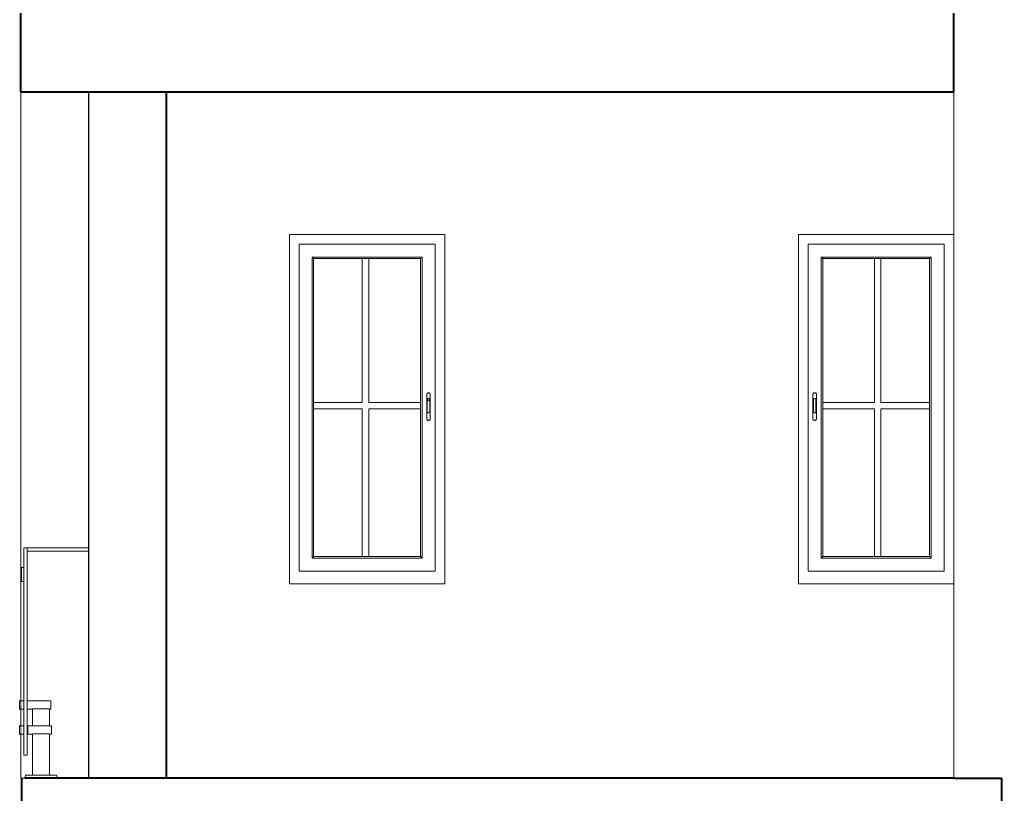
# Model space of a CAD drawing. Header units: inches. Extents: x 135267 to 147066, y -21506 to -19082.
# Drawn here: x 145214 to 145365.7, y -20501.1 to -20381.4 of the extents above; entities that cross this region are included whole.
import ezdxf

# ---------------------------------------------------------------- set-up
doc = ezdxf.new("R2010")
doc.units = ezdxf.units.IN
doc.header["$LTSCALE"] = 0.5
doc.header["$MEASUREMENT"] = 0
for name, color, linetype, lineweight in [('HACTH', 253, 'Continuous', 9), ('PARAPET', 50, 'Continuous', 13), ('wall', 1, 'Continuous', 40), ('wall light', 6, 'Continuous', 25), ('window', 4, 'Continuous', 13)]:
    doc.layers.add(name, color=color, linetype=linetype, lineweight=lineweight)

msp = doc.modelspace()

# ---------------------------------------------------------------- linework, layer by layer
at = {"layer": 'HACTH'}
for p, q in [((145358.34, -20414.61), (145358.34, -20392.61)), ((145236.69, -20498.61), (145224.69, -20498.61))]:
    msp.add_line(p, q, dxfattribs=at)
at = {"layer": 'PARAPET'}
for p, q in [((145214.21, -20486.74), (145214.21, -20392.61)), ((145214.21, -20490.52), (145214.21, -20487.94)), ((145214.21, -20498.61), (145214.21, -20491.76))]:
    msp.add_line(p, q, dxfattribs=at)
at = {"layer": 'wall'}
for p, q in [((145214.21, -20392.61), (145214.21, -20378.61)), ((145358.34, -20392.61), (145358.34, -20378.61)), ((145214.21, -20392.61), (145224.69, -20392.61)), ((145224.69, -20392.61), (145236.69, -20392.61)), ((145236.69, -20392.61), (145358.34, -20392.61)), ((145236.69, -20470.61), (145236.69, -20392.61)), ((145236.69, -20498.61), (145236.69, -20470.61)), ((145214.36, -20503.61), (145214.36, -20498.61)), ((145358.34, -20498.61), (145214.83, -20498.61)), ((145358.34, -20498.61), (145365.69, -20498.61)), ((145365.69, -20498.61), (145365.69, -20503.61))]:
    msp.add_line(p, q, dxfattribs=at)
at = {"layer": 'wall light'}
msp.add_line((145224.69, -20498.61), (145224.69, -20392.61), dxfattribs=at)
at = {"layer": 'window'}
for p, q in [((145255.69, -20468.61), (145255.69, -20414.61)), ((145279.69, -20414.61), (145255.69, -20414.61)), ((145279.69, -20468.61), (145279.69, -20414.61)), ((145334.34, -20468.61), (145334.34, -20414.61)), ((145358.34, -20414.61), (145334.34, -20414.61)), ((145358.34, -20498.61), (145358.34, -20414.61)), ((145257.19, -20416.11), (145278.19, -20416.11)), ((145257.19, -20416.11), (145257.19, -20466.61)), ((145278.19, -20466.61), (145278.19, -20416.11)), ((145335.84, -20466.61), (145335.84, -20416.11)), ((145356.84, -20416.11), (145335.84, -20416.11)), ((145356.84, -20416.11), (145356.84, -20466.61)), ((145276.19, -20418.11), (145259.19, -20418.11)), ((145259.19, -20418.11), (145259.19, -20464.61)), ((145259.44, -20418.36), (145259.19, -20418.11)), ((145259.44, -20418.36), (145259.44, -20464.36)), ((145259.44, -20418.36), (145275.94, -20418.36)), ((145266.94, -20418.36), (145266.94, -20440.57)), ((145267.94, -20418.36), (145267.94, -20440.57)), ((145275.94, -20418.36), (145276.19, -20418.11)), ((145275.94, -20464.36), (145275.94, -20418.36)), ((145276.19, -20464.61), (145276.19, -20418.11)), ((145337.84, -20464.61), (145337.84, -20418.11)), ((145337.84, -20418.11), (145354.84, -20418.11)), ((145338.09, -20418.36), (145337.84, -20418.11)), ((145338.09, -20464.36), (145338.09, -20418.36)), ((145354.59, -20418.36), (145338.09, -20418.36)), ((145346.09, -20418.36), (145346.09, -20440.57)), ((145347.09, -20418.36), (145347.09, -20440.57)), ((145354.59, -20418.36), (145354.84, -20418.11)), ((145354.59, -20418.36), (145354.59, -20464.36)), ((145354.84, -20418.11), (145354.84, -20464.61)), ((145276.92, -20439.25), (145276.91, -20439.29)), ((145276.91, -20439.29), (145276.91, -20439.33)), ((145276.91, -20439.33), (145276.91, -20443.1)), ((145276.94, -20439.21), (145276.92, -20439.25)), ((145276.96, -20439.18), (145276.94, -20439.21)), ((145276.99, -20439.15), (145276.96, -20439.18)), ((145277.02, -20439.13), (145276.99, -20439.15)), ((145277.06, -20439.11), (145277.02, -20439.13)), ((145277.1, -20439.09), (145277.06, -20439.11)), ((145277.14, -20439.08), (145277.1, -20439.09)), ((145277.18, -20439.08), (145277.14, -20439.08)), ((145277.22, -20439.08), (145277.18, -20439.08)), ((145277.27, -20439.09), (145277.22, -20439.08)), ((145277.31, -20439.11), (145277.27, -20439.09)), ((145277.34, -20439.13), (145277.31, -20439.11)), ((145277.38, -20439.15), (145277.34, -20439.13)), ((145277.4, -20439.18), (145277.38, -20439.15)), ((145277.43, -20439.21), (145277.4, -20439.18)), ((145277.44, -20439.25), (145277.43, -20439.21)), ((145277.45, -20439.29), (145277.44, -20439.25)), ((145277.46, -20439.33), (145277.44, -20439.25)), ((145277.46, -20439.33), (145277.45, -20439.29)), ((145277.46, -20443.1), (145277.46, -20439.33)), ((145336.58, -20439.29), (145336.59, -20439.25)), ((145336.58, -20439.33), (145336.59, -20439.25)), ((145336.58, -20439.33), (145336.58, -20439.29)), ((145336.58, -20443.1), (145336.58, -20439.33)), ((145336.59, -20439.25), (145336.61, -20439.21)), ((145336.61, -20439.21), (145336.63, -20439.18)), ((145336.66, -20439.15), (145336.63, -20439.18)), ((145336.69, -20439.13), (145336.66, -20439.15)), ((145336.69, -20439.13), (145336.73, -20439.11)), ((145336.77, -20439.09), (145336.73, -20439.11)), ((145336.81, -20439.08), (145336.77, -20439.09)), ((145336.85, -20439.08), (145336.81, -20439.08)), ((145336.9, -20439.08), (145336.85, -20439.08)), ((145336.9, -20439.08), (145336.94, -20439.09)), ((145336.94, -20439.09), (145336.98, -20439.11)), ((145336.98, -20439.11), (145337.02, -20439.13)), ((145337.02, -20439.13), (145337.05, -20439.15)), ((145337.05, -20439.15), (145337.08, -20439.18)), ((145337.1, -20439.21), (145337.08, -20439.18)), ((145337.12, -20439.25), (145337.1, -20439.21)), ((145337.13, -20439.29), (145337.12, -20439.25)), ((145337.13, -20439.29), (145337.13, -20439.33)), ((145337.13, -20439.33), (145337.13, -20443.1)), ((145266.94, -20440.57), (145259.44, -20440.57)), ((145275.94, -20440.57), (145267.94, -20440.57)), ((145277, -20440.1), (145277.01, -20440.07)), ((145277, -20440.12), (145277, -20440.1)), ((145277, -20440.4), (145277, -20440.12)), ((145277, -20440.37), (145277.01, -20440.35)), ((145277, -20440.4), (145277, -20440.37)), ((145277, -20442.02), (145277, -20440.4)), ((145277.01, -20440.07), (145277.02, -20440.05)), ((145277.01, -20440.35), (145277.02, -20440.33)), ((145277.02, -20440.05), (145277.03, -20440.03)), ((145277.02, -20440.33), (145277.03, -20440.3)), ((145277.03, -20440.03), (145277.05, -20440.01)), ((145277.03, -20440.3), (145277.05, -20440.28)), ((145277.05, -20440.01), (145277.07, -20439.99)), ((145277.05, -20440.28), (145277.07, -20440.27)), ((145277.07, -20439.99), (145277.1, -20439.98)), ((145277.07, -20440.27), (145277.1, -20440.25)), ((145277.1, -20439.98), (145277.12, -20439.97)), ((145277.1, -20440.25), (145277.12, -20440.24)), ((145277.12, -20439.97), (145277.15, -20439.96)), ((145277.12, -20440.24), (145277.15, -20440.24)), ((145277.15, -20439.96), (145277.18, -20439.96)), ((145277.15, -20440.24), (145277.18, -20440.24)), ((145277.18, -20439.96), (145277.21, -20439.96)), ((145277.18, -20440.24), (145277.21, -20440.24)), ((145277.21, -20439.96), (145277.24, -20439.97)), ((145277.21, -20440.24), (145277.24, -20440.24)), ((145277.24, -20439.97), (145277.26, -20439.98)), ((145277.24, -20440.24), (145277.26, -20440.25)), ((145277.26, -20439.98), (145277.29, -20439.99)), ((145277.26, -20440.25), (145277.29, -20440.27)), ((145277.29, -20439.99), (145277.31, -20440.01)), ((145277.29, -20440.27), (145277.31, -20440.28)), ((145277.31, -20440.01), (145277.33, -20440.03)), ((145277.31, -20440.28), (145277.33, -20440.3)), ((145277.33, -20440.03), (145277.35, -20440.05)), ((145277.33, -20440.3), (145277.35, -20440.33)), ((145277.35, -20440.05), (145277.36, -20440.07)), ((145277.35, -20440.33), (145277.36, -20440.35)), ((145277.36, -20440.07), (145277.36, -20440.1)), ((145277.36, -20440.1), (145277.37, -20440.12)), ((145277.36, -20440.35), (145277.36, -20440.37)), ((145277.36, -20440.37), (145277.37, -20440.4)), ((145277.37, -20442.02), (145277.37, -20440.12)), ((145336.68, -20440.07), (145336.67, -20440.1)), ((145336.67, -20440.1), (145336.67, -20440.12)), ((145336.67, -20440.12), (145336.67, -20442.02)), ((145336.69, -20440.05), (145336.68, -20440.07)), ((145336.7, -20440.03), (145336.69, -20440.05)), ((145336.72, -20440.01), (145336.7, -20440.03)), ((145336.75, -20439.99), (145336.72, -20440.01)), ((145336.77, -20439.98), (145336.75, -20439.99)), ((145336.8, -20439.97), (145336.77, -20439.98)), ((145336.83, -20439.96), (145336.8, -20439.97)), ((145336.85, -20439.96), (145336.83, -20439.96)), ((145336.88, -20439.96), (145336.85, -20439.96)), ((145336.91, -20439.97), (145336.88, -20439.96)), ((145336.94, -20439.98), (145336.91, -20439.97)), ((145336.96, -20439.99), (145336.94, -20439.98)), ((145336.98, -20440.01), (145336.96, -20439.99)), ((145337, -20440.03), (145336.98, -20440.01)), ((145337.02, -20440.05), (145337, -20440.03)), ((145337.03, -20440.07), (145337.02, -20440.05)), ((145337.04, -20440.1), (145337.03, -20440.07)), ((145337.04, -20440.12), (145337.04, -20440.1)), ((145337.04, -20442.02), (145337.04, -20440.12)), ((145338.09, -20440.57), (145346.09, -20440.57)), ((145347.09, -20440.57), (145354.59, -20440.57)), ((145266.94, -20441.57), (145259.44, -20441.57)), ((145266.94, -20441.57), (145266.94, -20464.36)), ((145267.94, -20441.57), (145267.94, -20464.36)), ((145275.94, -20441.57), (145267.94, -20441.57)), ((145277, -20442.02), (145277, -20442.05)), ((145277, -20442.05), (145277.01, -20442.07)), ((145277.01, -20442.07), (145277.02, -20442.1)), ((145277.02, -20442.1), (145277.03, -20442.12)), ((145277.03, -20442.12), (145277.05, -20442.14)), ((145277.05, -20442.14), (145277.07, -20442.16)), ((145277.07, -20442.16), (145277.1, -20442.17)), ((145277.1, -20442.17), (145277.12, -20442.18)), ((145277.12, -20442.18), (145277.15, -20442.19)), ((145277.15, -20442.19), (145277.18, -20442.19)), ((145277.18, -20442.19), (145277.21, -20442.19)), ((145277.21, -20442.19), (145277.24, -20442.18)), ((145277.24, -20442.18), (145277.26, -20442.17)), ((145277.26, -20442.17), (145277.29, -20442.16)), ((145277.29, -20442.16), (145277.31, -20442.14)), ((145277.31, -20442.14), (145277.33, -20442.12)), ((145277.33, -20442.12), (145277.35, -20442.1)), ((145277.35, -20442.1), (145277.36, -20442.07)), ((145277.36, -20442.05), (145277.37, -20442.02)), ((145277.36, -20442.07), (145277.36, -20442.05)), ((145336.67, -20442.05), (145336.67, -20442.02)), ((145336.68, -20442.07), (145336.67, -20442.05)), ((145336.69, -20442.1), (145336.68, -20442.07)), ((145336.7, -20442.12), (145336.69, -20442.1)), ((145336.72, -20442.14), (145336.7, -20442.12)), ((145336.75, -20442.16), (145336.72, -20442.14)), ((145336.77, -20442.17), (145336.75, -20442.16)), ((145336.8, -20442.18), (145336.77, -20442.17)), ((145336.83, -20442.19), (145336.8, -20442.18)), ((145336.85, -20442.19), (145336.83, -20442.19)), ((145336.88, -20442.19), (145336.85, -20442.19)), ((145336.91, -20442.18), (145336.88, -20442.19)), ((145336.94, -20442.17), (145336.91, -20442.18)), ((145336.96, -20442.16), (145336.94, -20442.17)), ((145336.98, -20442.14), (145336.96, -20442.16)), ((145337, -20442.12), (145336.98, -20442.14)), ((145337.02, -20442.1), (145337, -20442.12)), ((145337.03, -20442.07), (145337.02, -20442.1)), ((145337.04, -20442.05), (145337.03, -20442.07)), ((145337.04, -20442.02), (145337.04, -20442.05)), ((145338.09, -20441.57), (145346.09, -20441.57)), ((145346.09, -20441.57), (145346.09, -20464.36)), ((145347.09, -20441.57), (145354.59, -20441.57)), ((145347.09, -20441.57), (145347.09, -20464.36)), ((145276.91, -20443.14), (145276.91, -20443.1)), ((145276.91, -20443.1), (145276.92, -20443.17)), ((145276.91, -20443.14), (145276.92, -20443.17)), ((145276.92, -20443.17), (145276.94, -20443.21)), ((145276.94, -20443.21), (145276.96, -20443.24)), ((145276.96, -20443.24), (145276.99, -20443.27)), ((145276.99, -20443.27), (145277.02, -20443.3)), ((145277.02, -20443.3), (145277.06, -20443.32)), ((145277.06, -20443.32), (145277.1, -20443.33)), ((145277.1, -20443.33), (145277.14, -20443.34)), ((145277.14, -20443.34), (145277.18, -20443.34)), ((145277.18, -20443.34), (145277.22, -20443.34)), ((145277.22, -20443.34), (145277.27, -20443.33)), ((145277.27, -20443.33), (145277.31, -20443.32)), ((145277.31, -20443.32), (145277.34, -20443.3)), ((145277.34, -20443.3), (145277.38, -20443.27)), ((145277.38, -20443.27), (145277.4, -20443.24)), ((145277.4, -20443.24), (145277.43, -20443.21)), ((145277.43, -20443.21), (145277.44, -20443.17)), ((145277.44, -20443.17), (145277.45, -20443.14)), ((145277.45, -20443.14), (145277.46, -20443.1)), ((145336.58, -20443.14), (145336.58, -20443.1)), ((145336.59, -20443.17), (145336.58, -20443.14)), ((145336.59, -20443.17), (145336.61, -20443.21)), ((145336.61, -20443.21), (145336.63, -20443.24)), ((145336.63, -20443.24), (145336.66, -20443.27)), ((145336.69, -20443.3), (145336.66, -20443.27)), ((145336.73, -20443.32), (145336.69, -20443.3)), ((145336.73, -20443.32), (145336.77, -20443.33)), ((145336.81, -20443.34), (145336.77, -20443.33)), ((145336.85, -20443.34), (145336.81, -20443.34)), ((145336.85, -20443.34), (145336.9, -20443.34)), ((145336.9, -20443.34), (145336.94, -20443.33)), ((145336.98, -20443.32), (145336.94, -20443.33)), ((145337.02, -20443.3), (145336.98, -20443.32)), ((145337.02, -20443.3), (145337.05, -20443.27)), ((145337.05, -20443.27), (145337.08, -20443.24)), ((145337.08, -20443.24), (145337.1, -20443.21)), ((145337.12, -20443.17), (145337.1, -20443.21)), ((145337.13, -20443.1), (145337.12, -20443.17)), ((145337.13, -20443.14), (145337.12, -20443.17)), ((145337.13, -20443.14), (145337.13, -20443.1)), ((145215.17, -20463.02), (145214.64, -20463.02)), ((145214.64, -20463.02), (145214.64, -20495.03)), ((145215.17, -20495.03), (145215.17, -20463.02)), ((145215.17, -20463.02), (145224.69, -20463.02)), ((145215.17, -20463.55), (145224.69, -20463.55)), ((145259.44, -20464.36), (145259.19, -20464.61)), ((145259.19, -20464.61), (145276.19, -20464.61)), ((145259.44, -20464.36), (145275.94, -20464.36)), ((145276.19, -20464.61), (145275.94, -20464.36)), ((145337.84, -20464.61), (145338.09, -20464.36)), ((145354.84, -20464.61), (145337.84, -20464.61)), ((145354.59, -20464.36), (145338.09, -20464.36)), ((145354.59, -20464.36), (145354.84, -20464.61)), ((145214.64, -20466.05), (145214.31, -20466.05)), ((145214.31, -20466.05), (145214.31, -20468.22)), ((145257.19, -20466.61), (145278.19, -20466.61)), ((145356.84, -20466.61), (145335.84, -20466.61)), ((145214.64, -20468.22), (145214.31, -20468.22)), ((145279.69, -20468.61), (145255.69, -20468.61)), ((145358.34, -20468.61), (145334.34, -20468.61)), ((145214.64, -20486.67), (145214.01, -20486.67)), ((145214.01, -20487.95), (145214.01, -20486.67)), ((145214.21, -20486.93), (145214.21, -20486.79)), ((145215.17, -20486.67), (145218.84, -20486.67)), ((145218.84, -20486.67), (145218.84, -20487.95)), ((145214.01, -20487.95), (145214.64, -20487.95)), ((145214.21, -20487.21), (145214.21, -20487.02)), ((145214.21, -20487.41), (145214.21, -20487.31)), ((145214.21, -20487.69), (145214.21, -20487.51)), ((145214.21, -20487.92), (145214.21, -20487.76)), ((145216.01, -20487.95), (145215.17, -20487.95)), ((145216.01, -20487.91), (145218.63, -20487.91)), ((145216.01, -20487.91), (145216.01, -20487.95)), ((145216.01, -20490.55), (145216.01, -20487.95)), ((145218.63, -20487.91), (145218.63, -20487.95)), ((145218.84, -20487.95), (145218.63, -20487.95)), ((145218.63, -20487.95), (145218.63, -20490.55)), ((145214.01, -20490.51), (145214.64, -20490.51)), ((145214.01, -20491.79), (145214.01, -20490.51)), ((145214.21, -20490.7), (145214.21, -20490.54)), ((145214.21, -20490.95), (145214.21, -20490.77)), ((145214.21, -20491.15), (145214.21, -20491.05)), ((145214.21, -20491.44), (145214.21, -20491.25)), ((145215.17, -20490.98), (145215.27, -20490.98)), ((145215.27, -20491.32), (145215.17, -20491.32)), ((145215.27, -20490.51), (145216.01, -20490.51)), ((145215.27, -20491.79), (145215.27, -20490.51)), ((145216.01, -20490.55), (145218.63, -20490.55)), ((145218.63, -20490.51), (145218.95, -20490.51)), ((145218.95, -20490.51), (145218.95, -20491.79)), ((145214.64, -20491.79), (145214.01, -20491.79)), ((145214.21, -20491.72), (145214.21, -20491.53)), ((145216.01, -20491.79), (145215.27, -20491.79)), ((145216.01, -20491.75), (145218.63, -20491.75)), ((145216.01, -20491.79), (145216.01, -20491.75)), ((145216.01, -20491.79), (145216.01, -20498.12)), ((145218.63, -20498.12), (145218.63, -20491.75)), ((145218.95, -20491.79), (145218.63, -20491.79)), ((145214.64, -20495.03), (145215.17, -20495.03)), ((145214.36, -20498.61), (145214.21, -20498.61)), ((145214.36, -20498.61), (145214.83, -20498.61)), ((145214.83, -20498.61), (145214.94, -20498.17)), ((145214.94, -20498.16), (145214.94, -20498.15)), ((145214.94, -20498.15), (145214.95, -20498.15)), ((145214.94, -20498.16), (145214.94, -20498.17)), ((145214.94, -20498.16), (145214.94, -20498.16)), ((145214.94, -20498.17), (145214.94, -20498.17)), ((145214.96, -20498.14), (145214.95, -20498.14)), ((145214.95, -20498.15), (145214.95, -20498.14)), ((145214.95, -20498.15), (145214.95, -20498.15)), ((145214.97, -20498.13), (145214.96, -20498.13)), ((145214.96, -20498.14), (145214.96, -20498.13)), ((145214.96, -20498.14), (145214.96, -20498.14)), ((145214.97, -20498.13), (145214.97, -20498.13)), ((145214.98, -20498.13), (145214.97, -20498.13)), ((145214.98, -20498.13), (145214.98, -20498.12)), ((145214.99, -20498.12), (145214.98, -20498.12)), ((145214.99, -20498.12), (145215, -20498.12)), ((145214.99, -20498.12), (145214.99, -20498.12)), ((145215, -20498.12), (145215, -20498.12)), ((145215.01, -20498.12), (145215, -20498.12)), ((145215.01, -20498.12), (145215.01, -20498.12)), ((145219.63, -20498.12), (145215.01, -20498.12)), ((145219.64, -20498.12), (145219.63, -20498.12)), ((145219.65, -20498.12), (145219.64, -20498.12)), ((145219.64, -20498.12), (145219.64, -20498.12)), ((145219.65, -20498.12), (145219.65, -20498.12)), ((145219.66, -20498.12), (145219.65, -20498.12)), ((145219.66, -20498.12), (145219.67, -20498.13)), ((145219.66, -20498.12), (145219.66, -20498.12)), ((145219.67, -20498.13), (145219.68, -20498.13)), ((145219.67, -20498.13), (145219.67, -20498.13)), ((145219.68, -20498.13), (145219.68, -20498.13)), ((145219.68, -20498.13), (145219.68, -20498.14)), ((145219.68, -20498.14), (145219.69, -20498.14)), ((145219.69, -20498.14), (145219.69, -20498.14)), ((145219.7, -20498.15), (145219.69, -20498.14)), ((145219.7, -20498.15), (145219.7, -20498.15)), ((145219.7, -20498.15), (145219.7, -20498.15)), ((145219.7, -20498.15), (145219.7, -20498.16)), ((145219.71, -20498.17), (145219.7, -20498.16)), ((145219.7, -20498.16), (145219.7, -20498.16)), ((145219.71, -20498.17), (145219.71, -20498.17)), ((145219.82, -20498.61), (145219.71, -20498.17))]:
    msp.add_line(p, q, dxfattribs=at)

doc.saveas('drawing.dxf')
